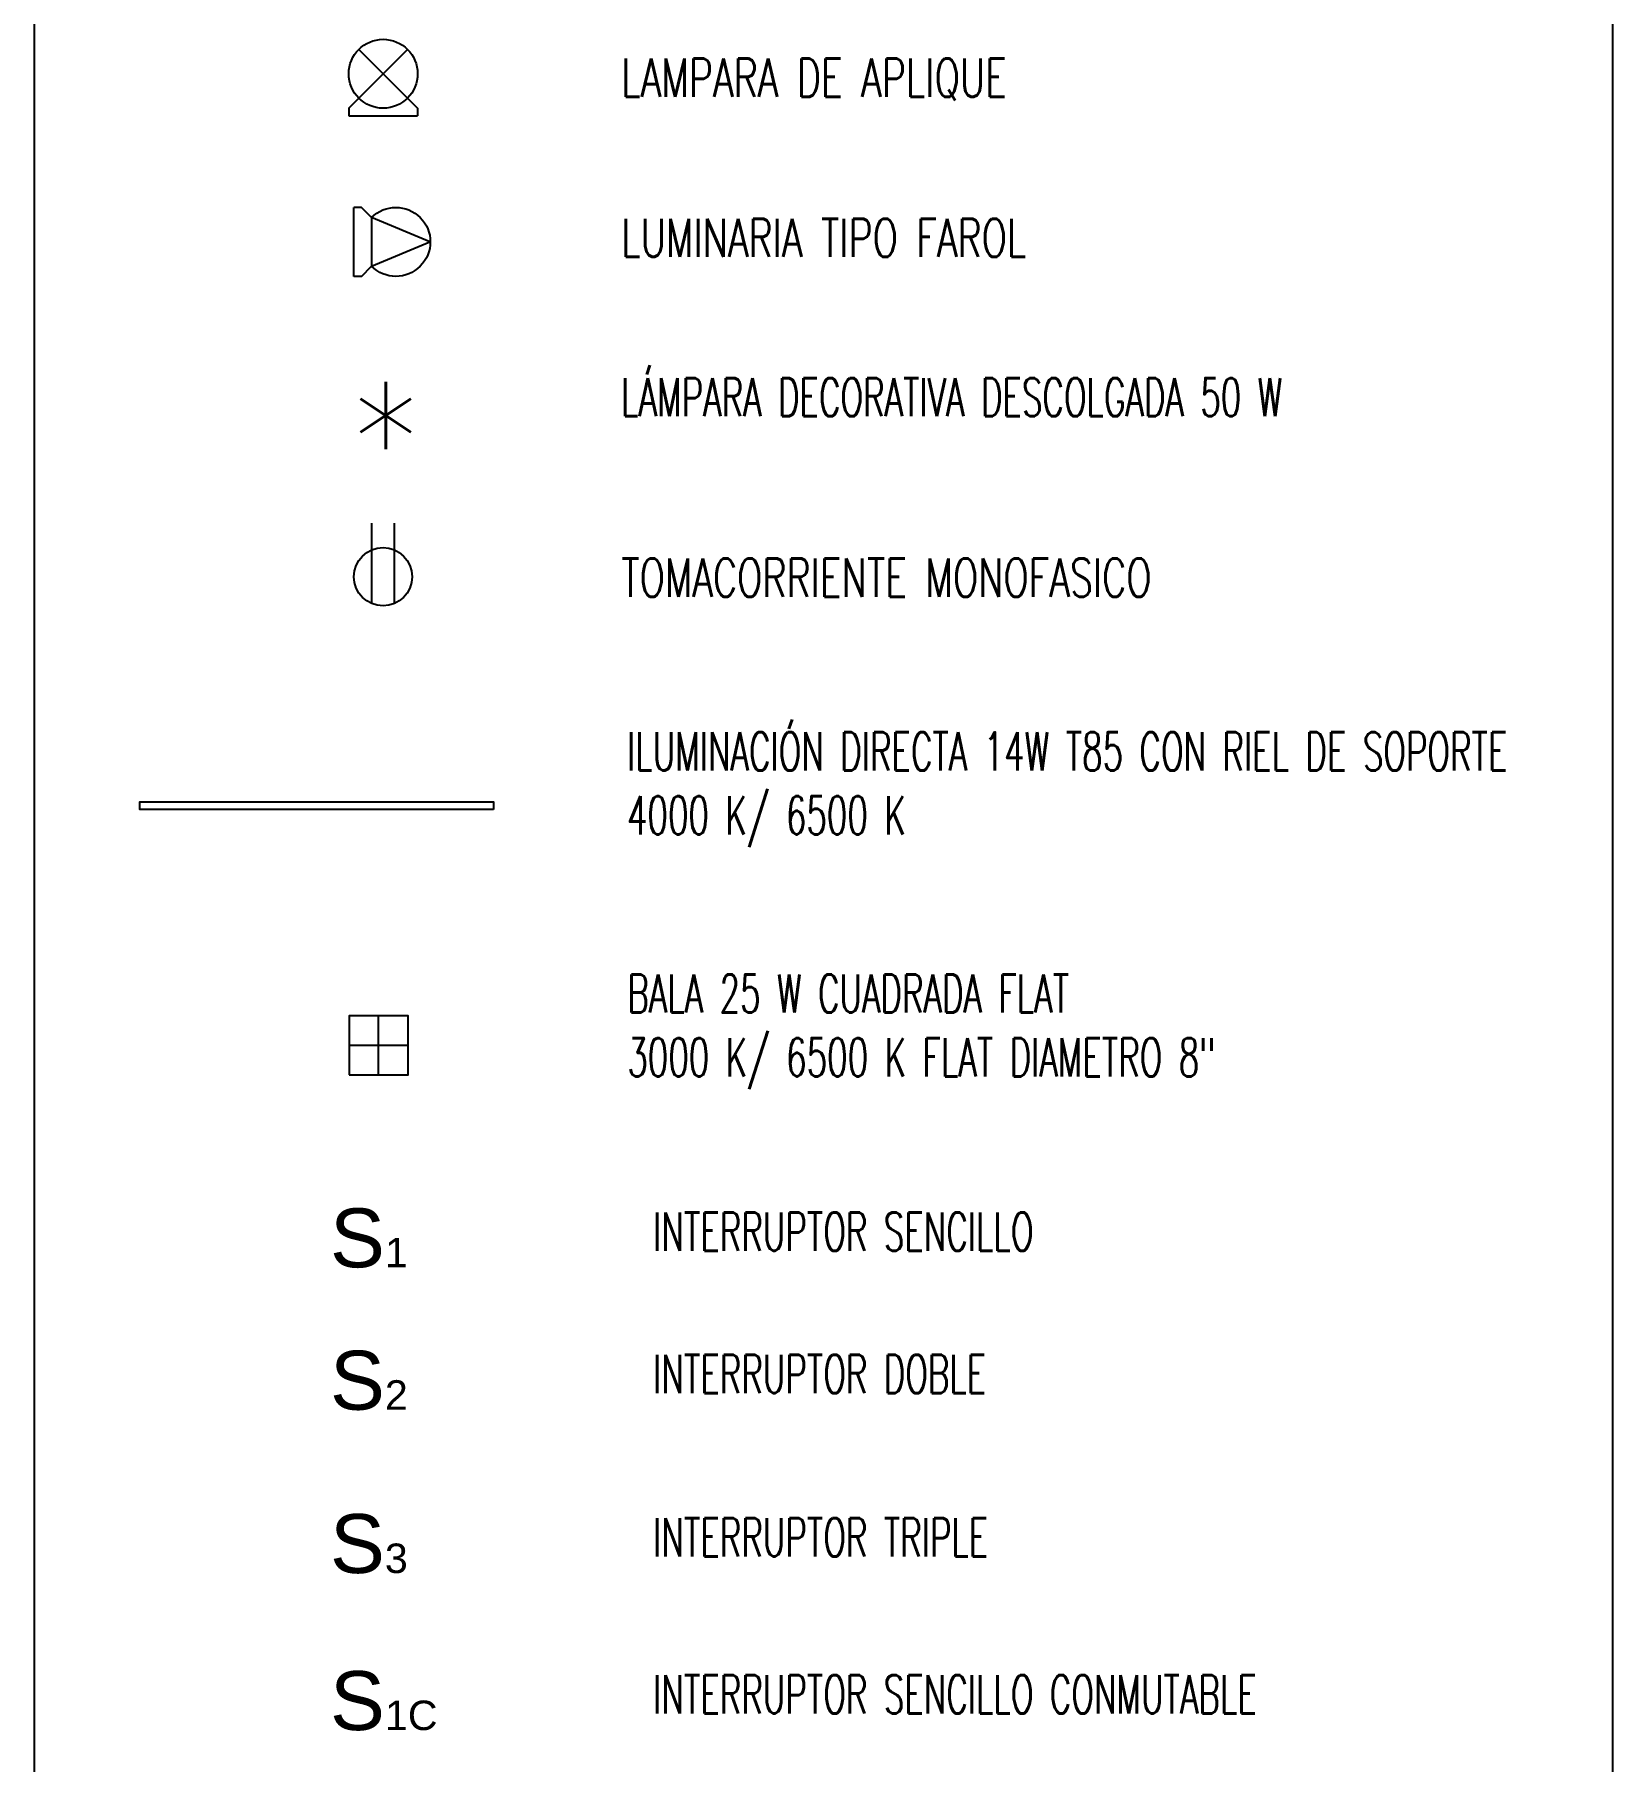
# Model space of a CAD drawing. Header units: inches. Extents: x 131 to 82119, y 71 to 16923.
# Drawn here: x 170.07 to 175.42, y 149.39 to 155.25 of the extents above; entities that cross this region are included whole.
import ezdxf
from ezdxf.enums import TextEntityAlignment as Align

# ---------------------------------------------------------------- set-up
doc = ezdxf.new("R2010")
doc.units = ezdxf.units.IN
doc.header["$MEASUREMENT"] = 0
for name, color, linetype in [('INTERRUPTORES', 6, 'Continuous'), ('LAMPARAS', 20, 'Continuous'), ('TEXTOS', 2, 'Continuous')]:
    doc.layers.add(name, color=color, linetype=linetype)
doc.layers.add('SIMBOLOGIA', color=150, linetype='Continuous', lineweight=25)
doc.layers.add('SIMBOLOGÍA', color=150, linetype='Continuous', lineweight=25)
doc.styles.add('ROMANS', font='romans.shx', dxfattribs={"width": 0.625})
doc.styles.get("Standard").update_dxf_attribs({"font": 'arial.ttf'})

# ---------------------------------------------------------------- blocks, each defined once
blk = doc.blocks.new('LUZAP')
at = {"layer": 'SIMBOLOGIA'}
for p, q in [((-0.09, 0.02), (0.0636, 0.1736)), ((-0.0636, 0.1736), (0.09, 0.02)), ((-0.09, 0.02), (-0.09, 0)), ((-0.09, 0), (0.09, 0)), ((0.09, 0.02), (0.09, 0))]:
    blk.add_line(p, q, dxfattribs=at)
blk.add_circle((0, 0.11), 0.09, dxfattribs=at)
blk = doc.blocks.new('TOMA')
at = {"layer": 'SIMBOLOGIA'}
for p, q in [((-0.0301, 0.2165), (-0.0301, 0.0062)), ((0.0294, 0.2165), (0.0294, 0.1463)), ((0.0294, 0.1463), (0.0294, 0.0059))]:
    blk.add_line(p, q, dxfattribs=at)
blk.add_circle((0, 0.0761), 0.0761, dxfattribs=at)
blk = doc.blocks.new('farol apl')
at = {"layer": 'SIMBOLOGÍA'}
for p, q in [((0.0903, 0.0002), (-0.0897, 0.0002)), ((-0.0897, -0.0198), (-0.0897, 0.0002)), ((0.0903, -0.0198), (0.0903, 0.0002)), ((-0.0633, -0.0462), (-0.0897, -0.0198)), ((0.0903, -0.0198), (0.064, -0.0462))]:
    blk.add_line(p, q, dxfattribs=at)
blk.add_lwpolyline([(-0.0633, -0.0462), (0.064, -0.0462), (0.0003, -0.1987)], close=True, dxfattribs=at)
blk.add_arc((0.0003, -0.1098), 0.09, 135, 45, dxfattribs=at)
blk = doc.blocks.new('A$C505172D2')
blk.add_lwpolyline([(0, 12.2876), (5.3541, 12.2876), (5.3541, 0), (0, 0)], close=True)
at = {"layer": 'LAMPARAS'}
for p, q in [((1.2674, 7.7794), (1.0674, 7.7794)), ((1.0674, 7.7794), (1.0674, 7.5794)), ((1.1674, 7.5794), (1.1674, 7.7794)), ((1.0674, 7.6794), (1.2674, 7.6794)), ((1.0674, 7.5794), (1.2674, 7.5794))]:
    blk.add_line(p, q, dxfattribs=at)
for points in [[(1.5569, 8.479), (0.3569, 8.479), (0.3569, 8.505), (1.5569, 8.505)], [(1.0674, 7.5794), (1.2674, 7.5794), (1.2674, 7.7794), (1.0674, 7.7794)]]:
    blk.add_lwpolyline(points, close=True, dxfattribs=at)
at = {"layer": 'SIMBOLOGIA', "xscale": 1.29829461337991, "yscale": 1.29829461337991, "zscale": 1.29829461337991}
for name, p in [('LUZAP', (1.1828, 10.8325)), ('TOMA', (1.1825, 9.1699))]:
    blk.add_blockref(name, p, dxfattribs=at)
at = {"layer": 'SIMBOLOGÍA', "xscale": -1.298294613379902, "yscale": 1.298294613379902, "zscale": 1.298294613379902, "rotation": 90}
blk.add_blockref('farol apl', (1.0835, 10.4052), dxfattribs=at)
at = {"layer": 'INTERRUPTORES', "char_height": 0.2, "attachment_point": 1}
for s, insert in [('\\pt0.0082306;S{\\H0.5x;1}', (1.0025, 7.1257)), ('\\pt0.0082306;S{\\H0.5x;2}', (1.0025, 6.6427)), ('\\pt0.0082306;S{\\H0.5x;3}', (1.0025, 6.0886)), ('\\pt0.0082306;S{\\H0.5x;1C}', (1.0025, 5.5558))]:
    blk.add_mtext_dynamic_manual_height_columns(s, width=0.353086, gutter_width=12.5, heights=[0], dxfattribs=dict(at, insert=insert))
at = {"layer": 'LAMPARAS', "style": 'ROMANS'}
blk.add_text('*', height=0.3993, dxfattribs=at).set_placement((1.0549, 9.5306))
at = {"layer": 'TEXTOS', "style": 'ROMANS', "width": 0.7}
for s, p in [('LAMPARA DE APLIQUE', (1.9907, 10.8578)), ('LUMINARIA TIPO FAROL', (1.9907, 10.3147)), ('TOMACORRIENTE MONOFASICO', (1.9907, 9.1619))]:
    blk.add_text(s, height=0.129829, dxfattribs=at).set_placement(p, align=Align.BOTTOM_LEFT)
at = {"layer": 'TEXTOS', "char_height": 0.129829, "attachment_point": 1, "style": 'ROMANS'}
for s, width, insert in [('LÁMPARA DECORATIVA DESCOLGADA 50 W', 3.595857, (1.9907, 9.943)), ('ILUMINACIÓN DIRECTA 14W T85 CON RIEL DE SOPORTE 4000 K/ 6500 K ', 3.363065, (2.0105, 8.7409)), ('BALA 25 W CUADRADA FLAT\\P3000 K/ 6500 K FLAT DIAMETRO 8"', 3.363065, (2.0115, 7.9198)), ('INTERRUPTOR SENCILLO', 3.363065, (2.0993, 7.112)), ('INTERRUPTOR DOBLE', 3.363065, (2.0993, 6.629)), ('INTERRUPTOR TRIPLE', 3.363065, (2.0993, 6.0749)), ('INTERRUPTOR SENCILLO CONMUTABLE', 3.363065, (2.0993, 5.5421))]:
    blk.add_mtext_dynamic_manual_height_columns(s, width=width, gutter_width=0.6, heights=[0], dxfattribs=dict(at, insert=insert))

msp = doc.modelspace()

# ---------------------------------------------------------------- block references
msp.add_blockref('A$C505172D2', (170.065, 144.1396))

doc.saveas('drawing.dxf')
